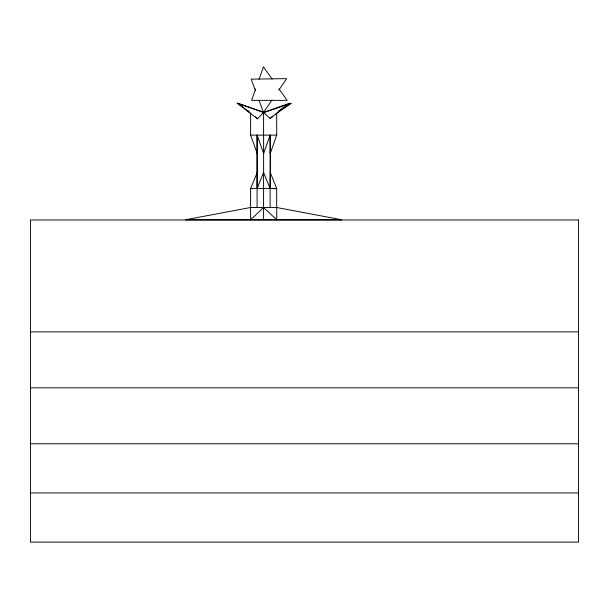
<?xml version="1.0" encoding="UTF-8"?>
<svg xmlns="http://www.w3.org/2000/svg" width="609" height="609" viewBox="0 0 609 609"><rect width="100%" height="100%" fill="white"/><g stroke="black" fill="none" stroke-linecap="round" stroke-linejoin="round"><path stroke-width="0.91" d="M276.692 113.403L276.692 135.122L270.274 153.438L270.137 135.122L263.613 153.438L257.089 135.122L257.082 207.502M257.226 172.568L250.596 188.562L250.596 219.803L263.575 207.502L276.745 219.803L276.692 188.562L270.137 188.554L263.575 172.53L257.082 188.562L257.226 151.611L257.226 153.438L250.596 135.122L250.596 113.403M263.613 172.621L263.613 151.611M270.274 153.438L270.289 151.611M270.137 188.554L270.274 172.53L276.692 188.562L250.596 188.562M255.658 88.914L251.608 100.371L287.128 100.371L279.059 88.952M259.091 79.216L263.453 66.883L272.063 79.056M271.918 100.165L263.491 112.459L258.947 100.188M278.777 90.17L286.679 78.637L251.167 79.147L255.384 90.543M257.554 118.816L263.575 112.459L289.397 103.302L270.122 118.511L263.575 112.459L237.167 103.111L257.554 118.816L255.468 116.913M270.122 118.511L272.748 116.091M278.937 110.846L284.167 107.077M285.659 105.996L289.397 103.302M275.953 113.853L291.094 103.302L264.139 112.459L238.492 103.522L239.938 104.702L238.492 103.522M278.29 111.447L291.094 103.302M250.596 135.122L276.692 135.122M30.45 331.875L578.55 331.875M30.45 387.826L578.55 387.826M30.45 443.778L578.55 443.778M30.45 492.947L578.55 492.947M237.167 103.111L243.882 107.785M247.612 110.381L249.104 111.424M245.024 108.851L250.839 113.586M257.089 135.122L257.226 153.438M263.613 153.438L263.575 112.459M270.419 151.999L270.419 173.557M270.137 135.122L270.137 207.502M263.575 172.53L263.575 219.803M250.596 207.502L185.326 219.803L341.961 219.803L276.692 207.502L250.596 207.502M578.55 219.978L30.45 219.978L30.45 542.117L578.55 542.117L578.55 219.978"/></g></svg>
